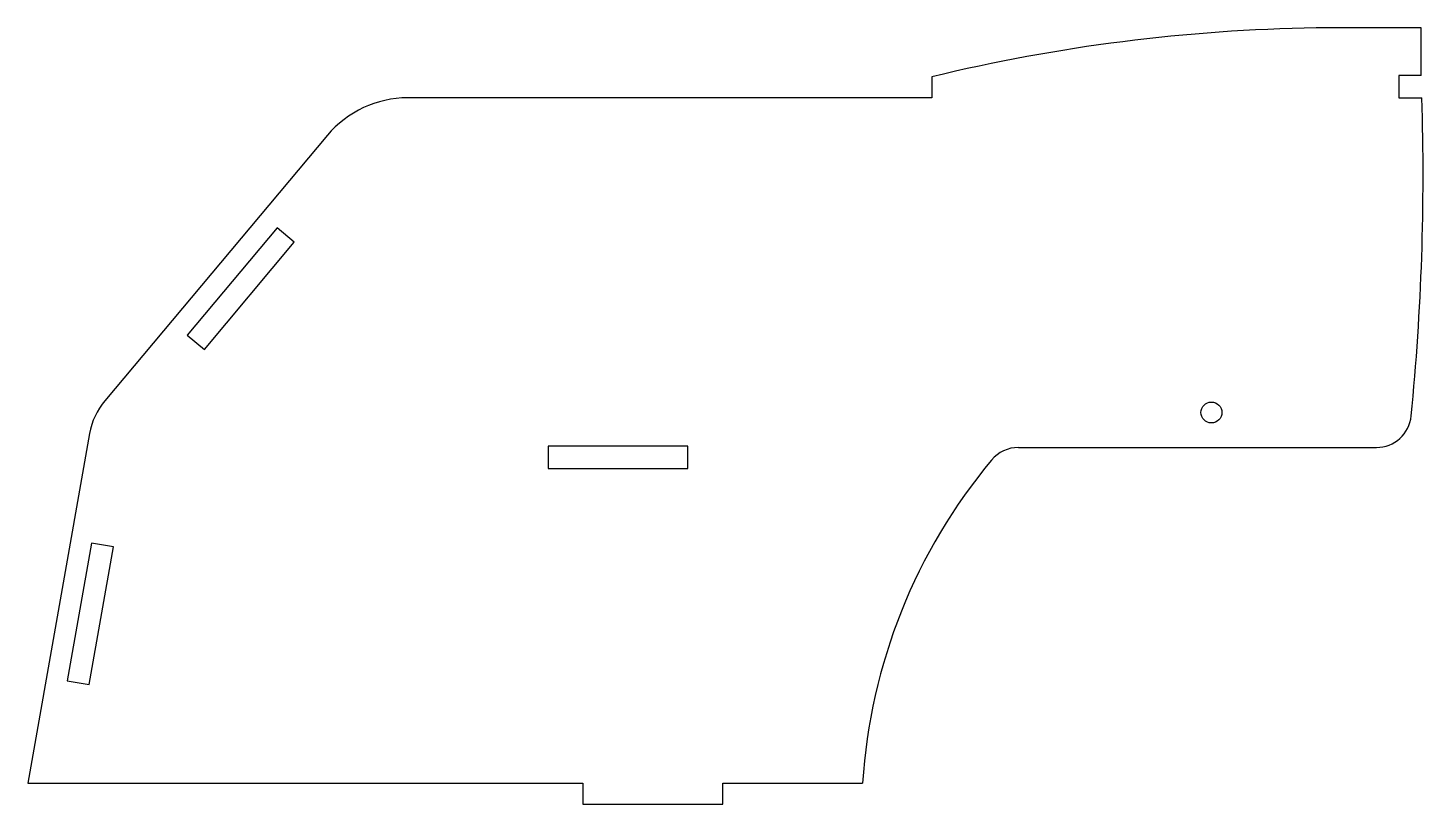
# Model space of a CAD drawing. Header units: millimetres. Extents: x -99 to 100, y -28 to 83.
import ezdxf

# ---------------------------------------------------------------- set-up
doc = ezdxf.new("R2010")
doc.units = ezdxf.units.MM

msp = doc.modelspace()

# ---------------------------------------------------------------- linework, layer by layer
at = {"color": 7, "linetype": 'Continuous', "lineweight": 25}
for p, q in [((99.9, 83), (84.9, 83)), ((99.9, 76.2), (99.9, 83)), ((29.9, 76), (29.9, 73)), ((99.9, 76.2), (96.7, 76.2)), ((96.7, 76.2), (96.7, 73)), ((29.9, 73), (-45.07, 73)), ((96.7, 73), (100.01, 73)), ((-56.56, 67.64), (-88.4, 29.69)), ((-63.76, 54.4), (-76.61, 39.08)), ((-61.3, 52.34), (-63.76, 54.4)), ((-74.16, 37.02), (-61.3, 52.34)), ((-76.61, 39.08), (-74.16, 37.02)), ((-90.59, 25), (-99.41, -25)), ((-5, 23.2), (-25, 23.2)), ((-25, 23.2), (-25, 20)), ((-5, 20), (-5, 23.2)), ((42.29, 23), (93.5, 23)), ((-25, 20), (-5, 20)), ((-90.31, 9.33), (-93.78, -10.37)), ((-90.63, -10.92), (-87.16, 8.77)), ((-87.16, 8.77), (-90.31, 9.33)), ((-93.78, -10.37), (-90.63, -10.92)), ((-99.41, -25), (-20, -25)), ((-20, -25), (-20, -28)), ((0, -25), (20, -25)), ((0, -28), (0, -25)), ((-20, -28), (0, -28))]:
    msp.add_line(p, q, dxfattribs=at)
msp.add_circle((69.9, 28), 1.5, dxfattribs=at)
for centre, radius, start, end in [((88.77, -166.97), 250, 90.8867, 103.6197), ((-45.07, 58), 15, 90, 140), ((-249.82, 62), 350, 354.3442, 1.8009), ((-80.74, 23.26), 10, 140, 170), ((93.5, 28), 5, 270, 354.3442), ((42.29, 18), 5, 90, 140.1098), ((99.84, -30.1), 80, 140.1098, 176.3457)]:
    msp.add_arc(centre, radius, start, end, dxfattribs=at)

doc.saveas('drawing.dxf')
